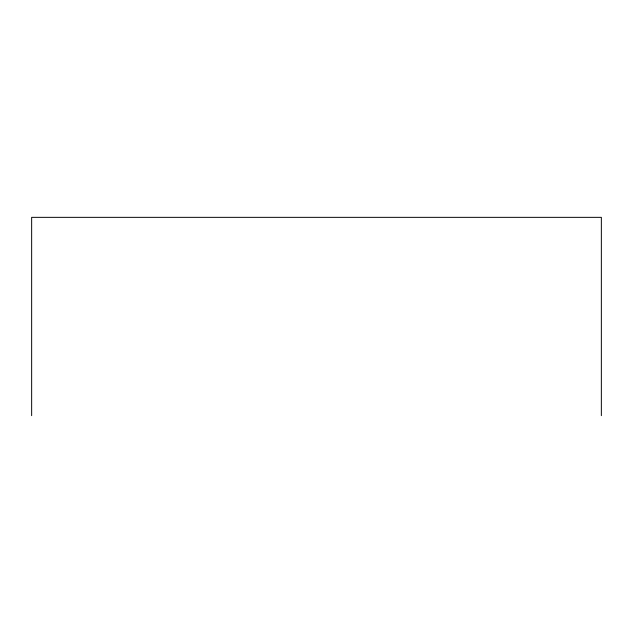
<?xml version="1.0" encoding="UTF-8"?>
<svg xmlns="http://www.w3.org/2000/svg" width="633" height="633" viewBox="0 0 633 633"><rect width="100%" height="100%" fill="white"/><g stroke="black" fill="none" stroke-linecap="round" stroke-linejoin="round"><path stroke-width="0.95" d="M601.35 415.652L601.35 217.348L31.65 217.348L31.65 415.652"/></g></svg>
